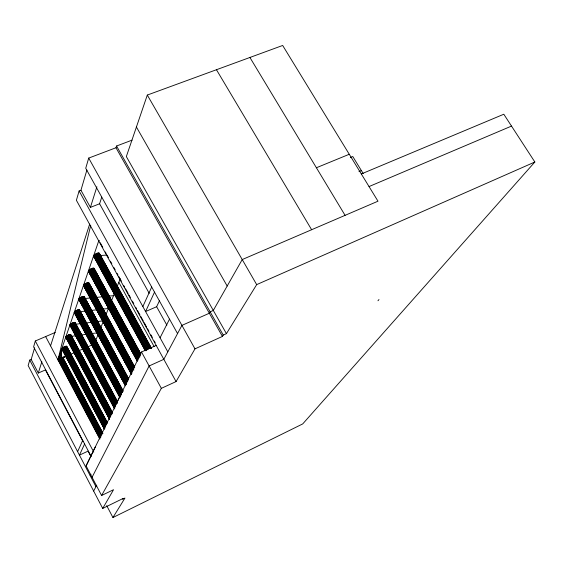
<?xml version="1.0" encoding="UTF-8"?>
<svg xmlns="http://www.w3.org/2000/svg" width="563" height="563" viewBox="0 0 563 563"><rect width="100%" height="100%" fill="white"/><g stroke="black" fill="none" stroke-linecap="round" stroke-linejoin="round"><path stroke-width="0.84" d="M104.317 429.112L61.782 348.926L63.352 347.294L65.28 346.372L66.786 346.322L107.244 422.405M102.248 432.088L62.859 357.73C61.592 356.766 58.946 358.631 57.968 359.863L90.734 225.299M70.671 335.203C70.642 333.359 66.089 335.837 65.765 337.307L109.546 419.358M114.69 408.977L69.911 325.21L71.557 323.472L73.563 322.522L75.118 322.515L117.47 401.532M104.345 428.929L61.789 348.701L61.381 357.589L102.072 434.439M79.341 310.431C79.383 308.397 74.534 311.022 74.239 312.592L119.595 396.936M125.422 385.845L78.75 299.425C79.538 297.644 82.304 296.061 84.183 296.624L128.695 378.962M131.362 374.092L83.486 285.385C84.119 283.97 88.912 281.19 88.785 283.449M84.183 296.624L128.237 378.427M140.539 353.508L94.07 268.368C92.135 267.657 89.179 269.396 88.398 271.275L137.302 361.136M151.454 348.588L99.334 253.554C98.124 251.928 94.141 254.399 93.564 256.207L145.219 350.65M99.933 437.676L58.468 359.243L61.789 348.701L60.748 357.843L101.446 434.706M61.789 348.701L59.488 358.497L100.981 436.944M34.589 347.878L31.183 359.461L29.748 360.081L28.15 365.563L102.719 508.431L123.044 498.494L122.614 499.198L124.958 498.051L112.931 517.531L106.696 505.609M55.265 332.444L35.321 340.988L33.611 346.85L91.136 456.424M86.885 170.061L80.945 190.245L79.109 190.963L76.392 200.273L176.064 381.573L161.349 388.343L101.593 495.503L86.104 465.882L95.323 446.931M132.073 140.138L116.548 146.014L115.985 147.745L88.701 158.09L85.731 168.26L177.549 333.585M82.958 441.399L45.441 369.919L38.291 373.051L41.859 361.72M101.741 197.163L99.588 203.771L90.411 207.395L96.892 186.789M50.564 345.858L89.672 224.074M92.065 477.276L149.125 365.957L163.826 359.321L181.912 325.386L209.345 313.246L210.147 311.846L213.307 310.438L242.224 259.564L377.991 201.195L282.668 45.469L147.309 95.063L126.337 156.57L226.425 333.641L223.258 335.076L222.427 336.435L194.988 348.849L176.064 381.573M57.968 359.863L98.715 240.929M95.619 340.77L98.215 334.239M100.693 327.99L103.233 321.586M105.992 314.647L108.645 307.961M111.291 301.275L114.69 292.718M117.238 286.3L120.243 278.72M142.854 306.575L151.693 287.031M77.617 451.639L82.719 440.386M84.598 443.968L79.453 455.143L88.06 451.111L90.847 456.424M154.522 292.12L145.585 311.529L156.641 306.729L159.603 300.494M116.281 403.84L122.157 391.742M86.104 465.882L141.496 351.988L156.408 345.337M90.2 475.707L90.981 474.18M160.061 337.786L169.519 319.122M93.634 491.027L96.752 485.179M102.719 508.431L113.543 489.711L101.593 495.503M226.425 333.641L256.679 284.618L534.85 162.01L503.808 114.233L361.319 173.96M377.956 300.769L378.983 299.53M534.85 162.01L302.718 423.918L112.931 517.531M64.632 346.625L106.062 424.572M96.927 253.378L149.167 348.694M62.859 357.73L66.012 356.351M70.734 354.289L74.668 352.572M79.397 350.503L83.359 348.771M87.265 347.061L91.994 344.999M369.032 186.564L511.507 126.091M358.969 171.574L361.376 170.568M350.362 157.52L352.776 156.521L363.198 173.545M316.392 167.753L349.264 154.269M71.001 336.371L75.351 335.787M81.445 334.964L86.667 334.26M91.896 333.556L97.117 332.846M75.956 324.218L81.128 323.577M86.301 322.937L91.48 322.296M97.512 321.543L102.684 320.903M69.911 325.21L70.889 325.358M80.235 311.663L85.358 311.086M91.34 310.417L97.322 309.741M102.452 309.164L108.434 308.496M74.407 312.754L75.224 312.761M84.851 298.545L90.059 298.024M96.146 297.412L103.092 296.715M109.18 296.103L113.522 295.666M100.552 255.482L106.653 255.116M62.275 349.095L61.782 348.926M83.465 285.666L83.986 285.92M93.732 256.418L96.611 261.112M99.144 240.647L99.51 240.753M249.916 57.468L345.084 215.34M216.452 69.728L311.628 229.725M147.309 95.063L256.679 284.618M136.415 127.013L227.185 286.025M116.548 146.014L223.258 335.076M115.985 147.745L222.427 336.435M88.701 158.09L194.988 348.849M99.588 203.771L149.244 293.372M156.641 306.729L166.873 325.182M80.945 190.245L90.411 207.395M79.109 190.963L167.816 351.84M100.235 242.73L102.776 247.34M105.309 251.95L106.154 253.484M106.998 255.018L108.434 257.537M110.376 261.169L111.812 263.681M113.754 267.312L115.19 269.825M117.132 273.456L117.977 274.99M118.821 276.532L121.362 281.141M123.895 285.751L124.74 287.285M125.584 288.819L127.006 291.324M127.273 291.894L128.118 293.429M128.962 294.97L130.384 297.461M132.34 301.114L133.762 303.605M135.718 307.257L136.563 308.791M137.407 310.333L139.948 314.942M140.792 316.476L143.326 321.086M144.17 322.62L145.585 325.104M145.859 325.695L146.704 327.23M147.548 328.771L148.963 331.248M150.926 334.915L152.341 337.385M154.304 341.058L155.149 342.593M118.828 282.281L154.178 346.646M99.194 253.033L151.517 348.328M98.835 252.935L151.046 348.124M115.07 283.055L115.915 284.589M98.321 252.963L150.539 348.201M97.673 253.111L149.906 348.391M96.182 253.716L148.414 349.06M95.443 254.138L147.654 349.489M94.767 254.596L146.964 349.94M94.211 255.067L146.38 350.39M93.81 255.511L145.944 350.805M97.448 262.647L99.968 267.249M100.805 268.783L103.325 273.386M104.162 274.92L106.681 279.522M107.519 281.057L110.031 285.659M110.876 287.193L113.388 291.796M114.233 293.323L115.07 294.857M117.167 298.693L119.687 303.295M120.524 304.829L123.044 309.432M123.881 310.966L126.401 315.569M127.238 317.103L129.757 321.705M130.595 323.239L133.107 327.842M133.952 329.376L134.789 330.903M135.627 332.437L136.464 333.972M137.309 335.506L139.406 339.341M140.243 340.875L142.763 345.478M143.6 347.012L144.86 349.313M93.585 255.898L145.275 350.39M141.496 351.988L161.349 388.343M93.901 268.171L140.813 354.127M94.464 269.431L140.391 353.592M93.549 268.087L140.483 354.085M95.935 272.893L96.78 274.441M99.306 279.072L100.144 280.613M93.043 268.115L140.405 354.936M92.409 268.262L140.201 355.893M91.699 268.523L139.913 356.949M90.953 268.868L139.16 357.315M90.228 269.276L138.836 358.497M89.566 269.719L138.16 358.941M89.024 270.177L138.012 360.144M88.637 270.606L137.597 360.545M88.919 271.549L91.431 276.159M92.262 277.693L99.362 290.733M100.2 292.267L102.705 296.87M103.536 298.404L104.373 299.938M105.211 301.472L108.969 308.376M109.806 309.91L112.311 314.513M113.142 316.047L115.647 320.657M116.485 322.191L123.586 335.231M124.416 336.765L126.921 341.368M127.759 342.902L128.596 344.436M129.434 345.971L133.192 352.874M134.022 354.409L136.528 359.011M88.419 270.979L137.358 360.883M88.567 271.472L137.034 360.51M88.848 282.626L134.754 367.146M89.411 283.858L134.015 365.992M88.504 282.549L134.423 367.118M117.322 336.005L118.16 337.554M88.004 282.591L134.36 367.97M87.385 282.739L133.748 368.16M86.681 282.999L133.881 369.982M85.956 283.337L133.149 370.341M85.245 283.738L132.425 370.75M84.605 284.167L132.185 371.953M84.07 284.611L132.052 373.142M83.69 285.026L131.643 373.529M84.401 286.687L91.473 299.748M92.304 301.282L99.384 314.337M100.214 315.878L101.044 317.412M101.875 318.947L102.712 320.488M103.543 322.022L105.619 325.864M106.456 327.399L108.948 332.008M109.785 333.542L112.283 338.152M114.359 341.994L116.858 346.597M117.688 348.138L120.186 352.748M121.017 354.282L128.09 367.336M128.927 368.878L131.418 373.487M83.486 285.385L131.411 373.853M83.634 285.849L131.51 374.226M84.014 296.448L128.547 378.836M83.676 296.384L128.645 379.582M91.438 311.079L92.269 312.613M107.23 340.291L108.061 341.832M118.448 361.052L119.286 362.593M124.683 372.586L125.514 374.128M83.183 296.427L128.167 379.666M82.578 296.581L127.984 380.63M81.874 296.842L127.717 381.679M81.178 297.173L126.999 382.038M80.481 297.56L126.71 383.206M79.855 297.982L126.478 384.395M79.341 298.411L125.943 384.803M78.968 298.812L125.549 385.176M80.509 301.965L83 306.589M85.076 310.431L87.561 315.055M88.391 316.589L90.882 321.213M92.958 325.055L95.45 329.679M96.28 331.213L98.771 335.837M99.602 337.371L103.339 344.303M104.169 345.837L106.653 350.46M107.484 351.995L111.221 358.927M112.051 360.461L114.542 365.084M115.373 366.619L119.11 373.55M119.94 375.085L122.431 379.701M123.262 381.242L125.331 385.092M78.764 299.157L125.324 385.493M79.39 309.685L123.023 390.764M79.538 310.1L122.713 390.328M79.052 309.622L123.121 391.517M79.756 311.205L81.002 313.521M83.078 317.377L83.908 318.918M86.392 323.542L88.884 328.173M90.96 332.022L91.79 333.57M94.281 338.194L96.773 342.818M98.842 346.674L99.672 348.216M102.163 352.846L102.994 354.387M106.731 361.326L107.561 362.868M110.045 367.498L110.876 369.039M114.613 375.978L115.443 377.52M117.934 382.15L118.758 383.692M78.574 309.678L122.65 391.609M77.975 309.833L122.481 392.573M77.3 310.079L121.805 392.847M76.603 310.41L121.524 393.973M75.921 310.797L121.249 395.135M75.308 311.205L120.616 395.543M74.809 311.62L120.095 395.944M74.443 312.008L120.123 397.077M74.745 312.81L76.814 316.666M77.645 318.215L81.375 325.161M82.205 326.702L84.689 331.333M86.758 335.196L89.25 339.827M90.08 341.368L92.564 345.999M94.633 349.862L97.125 354.493M99.609 359.124L100.439 360.665M102.508 364.528L104.999 369.159M107.484 373.79L109.553 377.653M110.383 379.195L112.874 383.825M113.698 385.366L114.528 386.915M115.359 388.456L119.089 395.402M74.253 312.338L119.905 397.372M74.956 322.36L117.435 401.743M74.626 322.31L117.512 402.341M75.745 324.626L76.575 326.174M79.066 330.819L81.135 334.689M83.627 339.334L84.457 340.882M86.948 345.527L87.772 347.075M93.169 357.132L93.993 358.68M101.044 371.84L101.875 373.389M108.926 386.549L111.418 391.194M113.487 395.064L114.317 396.612M74.154 322.367L117.463 403.207M73.563 322.522L116.886 403.397M116.224 403.671L72.894 322.782L72.219 323.099L115.95 404.783M71.557 323.472L115.682 405.937M70.959 323.873L115.07 406.338M70.466 324.274L114.972 407.492M70.115 324.647L114.599 407.844M70.41 325.414L71.241 326.962M72.071 328.51L72.894 330.059M73.725 331.607L74.555 333.162M75.386 334.711L77.455 338.581M78.285 340.129L80.769 344.781M81.6 346.329L85.323 353.304M86.153 354.852L88.637 359.504M90.713 363.374L93.198 368.026M94.028 369.574L94.851 371.123M95.682 372.671L96.512 374.226M97.343 375.774L99.412 379.645M100.242 381.2L102.726 385.845M103.557 387.393L107.28 394.367M108.11 395.916L110.594 400.567M112.67 404.438L114.739 408.316M69.925 324.964L114.423 408.309M70.706 334.521L112.501 412.658M70.861 334.894L112.058 412.081M70.382 334.478L112.459 413.319M69.911 334.535L112.002 413.418M69.34 334.696L111.847 414.382M68.017 335.259L110.939 415.761M67.37 335.625L110.693 416.909M66.779 336.02L110.088 417.303M66.3 336.407L109.588 417.676M65.955 336.773L109.637 418.788M65.772 337.075L109.433 419.062M66.624 346.189L107.216 422.595M66.307 346.146L107.294 423.242M65.85 346.21L106.843 423.341M65.28 346.372L106.696 424.305M63.985 346.935L105.809 425.677M63.352 347.294L105.57 426.817M62.775 347.674L104.978 427.197M62.303 348.054L104.901 428.33M61.972 348.406L104.542 428.661M102.952 433.369L62.711 357.392L65.308 356.661L61.937 357.428L102.206 433.475M62.394 357.364L102.649 433.376M60.114 358.145L101.206 435.811M58.925 358.87L100.411 437.317M58.137 359.581L99.996 438.767M45.645 336.561L99.799 439.027M35.321 340.988L93.782 452.138M31.183 359.461L38.291 373.051M29.748 360.081L95.942 486.692M68.693 334.943L111.185 414.657L68.693 334.943"/></g></svg>
